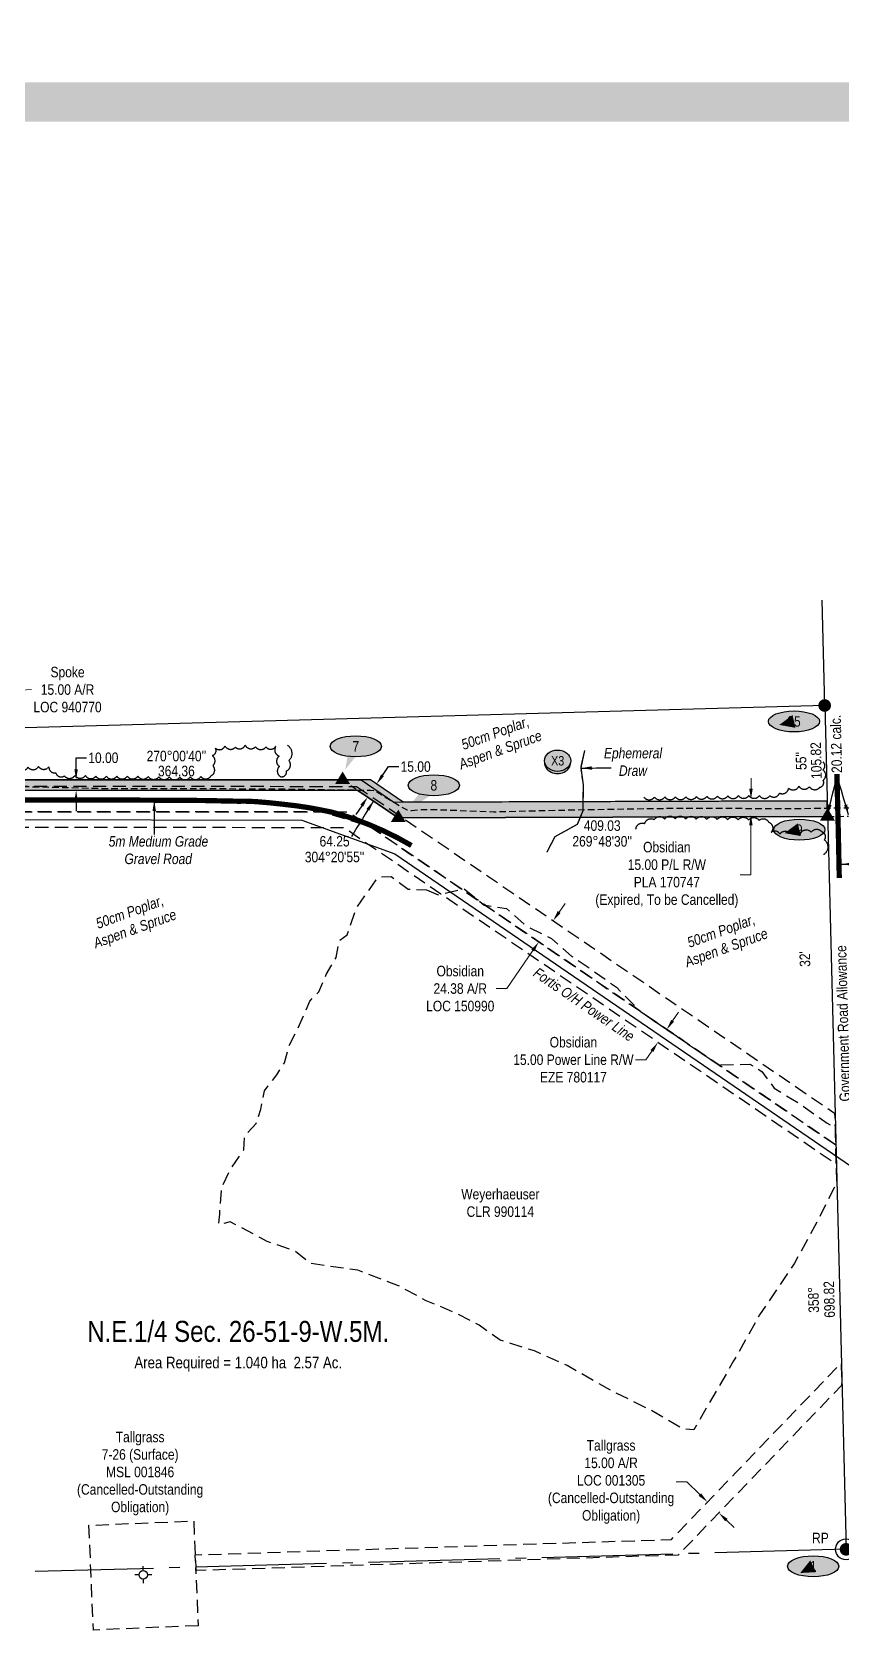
# Model space of a CAD drawing. Extents: x 615581 to 623475, y 5921655 to 5926517.
# Drawn here: x 618451 to 619223, y 5921780 to 5923307 of the extents above; entities that cross this region are included whole.
import ezdxf
from ezdxf.enums import TextEntityAlignment as Align

# ---------------------------------------------------------------- set-up
doc = ezdxf.new("R2010")
doc.units = 0
doc.header["$LTSCALE"] = 5
doc.header["$PDSIZE"] = 0.5
for name, pattern in [('0', [1, 1, 0]), ('foc-ACCESSROAD', [3.75, 2.5, -1.25]), ('foc-FLOWLINE', [3.75, 2.5, -1.25]), ('foc-QUARTERLINE', [33, 25, -3, 2, -3]), ('foc-TIELINE', [1.875, 1.25, -0.625]), ('foc-TOPO-ephemeral', [6.25, 3.125, -0.625, 0.625, -0.625, 0.625, -0.625]), ('foc-TRAV', [1.875, 1.25, -0.625]), ('UG_PIPE', [1.875, 1.25, -0.625])]:
    doc.linetypes.add(name, pattern=pattern)
doc.layers.get('Defpoints').update_dxf_attribs({"color": 9})
for name, color, linetype in [('35', 37, 'Continuous'), ('AS-PIPE-UG', 44, 'UG_PIPE'), ('AS-POWER', 104, 'foc-POWER'), ('AS-POWER-T', 104, 'Continuous'), ('AS-ROADS', 254, 'Continuous'), ('C-AR', 13, 'foc-ACCESSROAD'), ('C-RW', 13, 'Continuous'), ('C-SYMBOL', 7, 'Continuous'), ('F-AR', 190, 'foc-ACCESSROAD'), ('F-EZE', 190, 'foc-FLOWLINE'), ('F-WS', 190, 'foc-ACCESSROAD'), ('F-WS-S', 8, 'Continuous'), ('L-AREAREQUIRED', 7, 'Continuous'), ('L-BD1', 253, 'Continuous'), ('L-MON', 1, 'Continuous'), ('L-QSEC', 8, 'foc-QUARTERLINE'), ('L-ROAD-T', 7, 'Continuous'), ('L-SEC', 7, 'Continuous'), ('L-TIE', 7, 'foc-TIELINE'), ('P-CROSSINGS', 250, 'Continuous'), ('P-ELEVATION', 7, 'Continuous'), ('P-PROPOSED', 10, 'Continuous'), ('P-PROPOSED-H', 21, 'Continuous'), ('P-TRAV', 4, 'foc-TRAV'), ('P-TXT', 4, 'Continuous'), ('T-BUSH', 110, '0'), ('T-BUSH-T', 110, 'Continuous'), ('T-DRAW', 143, 'foc-TOPO-ephemeral'), ('T-WATER-T', 170, 'Continuous')]:
    doc.layers.add(name, color=color, linetype=linetype)
for name, color, linetype, lineweight in [('C-AR-T', 13, 'Continuous', 9), ('C-EZE-T', 13, 'Continuous', 9), ('C-RW-T', 13, 'Continuous', 9), ('F-AR-T', 190, 'Continuous', 9), ('F-WS-T', 190, 'Continuous', 9), ('T-TEXT', 48, 'Continuous', 18)]:
    doc.layers.add(name, color=color, linetype=linetype, lineweight=lineweight)
doc.layers.add('DISCLAIMER', color=7, linetype='Continuous', plot=False)
doc.styles.add('100L', font='ARIALN.TTF', dxfattribs={"height": 11})
doc.styles.add('175L', font='ARIALN.TTF', dxfattribs={"height": 20})
doc.styles.add('80', font='ARIALN.TTF', dxfattribs={"height": 10})
doc.styles.add('80CG', font='ARIALN.TTF', dxfattribs={"height": 10})
doc.styles.add('80L', font='ARIALN.TTF', dxfattribs={"height": 10})
doc.styles.add('Crossing', font='ARIALN.TTF', dxfattribs={"height": 10})
doc.styles.add('foc-LtypeFont', font='ARIALN.TTF', dxfattribs={"height": 7.35})
doc.linetypes.add('foc-POWER', pattern='A,6,-1,["P",foc-LtypeFont,S=0.2,R=0,X=-0.625,Y=-0.75],-1.24,4', length=12.24)
doc.linetypes.add('foc-TOPO-flowdirection-NOLINE', pattern='A,0,[">",foc-LtypeFont,S=0.3,R=0,X=0,Y=-0.945],-20,[">",foc-LtypeFont,S=0.3,R=0,X=0,Y=-0.945],0', length=20)
doc.dimstyles.new('Compass 5 000', dxfattribs={"dimscale": 5, "dimtxt": 9, "dimasz": 2, "dimexe": 0.2, "dimexo": 0.0625, "dimgap": 0.5, "dimtad": 0, "dimtih": 1, "dimtoh": 1, "dimzin": 0, "dimdsep": 46, "dimtxsty": '80CG', "dimcen": 0.1, "dimse1": 1, "dimse2": 1, "dimclrd": 256, "dimclrt": 256, "dimaunit": 1, "dimadec": 4, "dimazin": 0, "dimtfac": 0.06, "dimtofl": 0, "dimtmove": 0, "dimatfit": 1, "dimfxl": 0.2, "dimtolj": 1, "dimtzin": 0, "dimlwd": -1, "dimarcsym": 0})

# ---------------------------------------------------------------- blocks, each defined once
blk = doc.blocks.new('fdia')
at = {"color": 255, "const_width": 1}
blk.add_lwpolyline([(-0.5, 0, 1), (0.5, 0, 1)], format="xyb", close=True, dxfattribs=at)
blk = doc.blocks.new('Fdiaa')
blk.add_blockref('fdia', (0, 0))
blk = doc.blocks.new('fdib')
at = {"color": 1, "const_width": 1.6}
blk.add_lwpolyline([(-0.4, 0, 1), (0.4, 0, 1)], format="xyb", close=True, dxfattribs=at)
at = {"color": 1}
blk.add_circle((0, 0), 0.8, dxfattribs=at)
blk = doc.blocks.new('Fdibb')
blk.add_blockref('fdib', (0, 0))
blk = doc.blocks.new('fdicc')
for name in ['Fdibb', 'Fdiaa']:
    blk.add_blockref(name, (0, 0))
blk = doc.blocks.new('FDI')
blk.add_blockref('fdicc', (0, 0))
blk = doc.blocks.new('*D424')
at = {"layer": 'C-EZE-T', "transparency": 16777216}
for p, q in [((619061.6, 5922365.4), (619067.3, 5922373.6)), ((619041.9, 5922336.5), (619036.2, 5922328.2)), ((619036.2, 5922328.2), (619026.2, 5922328.2))]:
    blk.add_line(p, q, dxfattribs=at)
for points in [[(619060.3, 5922366.3), (619063, 5922364.4), (619056, 5922357.1)], [(619040.5, 5922337.4), (619043.3, 5922335.6), (619047.5, 5922344.7)]]:
    blk.add_solid(points, dxfattribs=at)
at = {"layer": 'Defpoints', "color": 0, "transparency": 16777216}
for p in [(619055.3, 5922357.6), (619046.8, 5922345.3), (619047.5, 5922344.7)]:
    blk.add_point(p, dxfattribs=at)
at = {"layer": 'C-EZE-T', "transparency": 16777216, "insert": (618967.1, 5922328.2), "char_height": 10, "attachment_point": 5, "style": '80CG'}
blk.add_mtext('\\A1;Obsidian\\P15.00 Power Line R/W\\PEZE 780117', dxfattribs=at)
blk = doc.blocks.new('*D425')
at = {"layer": 'C-AR-T', "transparency": 16777216}
for p, q in [((618953.5, 5922468.9), (618959.1, 5922477.2)), ((618928.4, 5922432.3), (618903.6, 5922396)), ((618903.6, 5922396), (618893.6, 5922396))]:
    blk.add_line(p, q, dxfattribs=at)
for points in [[(618952.1, 5922469.9), (618954.9, 5922468), (618947.8, 5922460.7)], [(618927, 5922433.2), (618929.8, 5922431.3), (618934.1, 5922440.5)]]:
    blk.add_solid(points, dxfattribs=at)
at = {"layer": 'Defpoints', "color": 0, "transparency": 16777216}
for p in [(618947.8, 5922460.7), (618982.7, 5922436.8), (618968.9, 5922416.7)]:
    blk.add_point(p, dxfattribs=at)
at = {"layer": 'C-AR-T', "transparency": 16777216, "insert": (618859.3, 5922396), "char_height": 10, "attachment_point": 5, "style": '80CG'}
blk.add_mtext('\\A1;Obsidian\\P24.38 A/R\\PLOC 150990', dxfattribs=at)
blk = doc.blocks.new('*D432')
at = {"layer": 'C-RW-T', "transparency": 16777216}
for p, q in [((619136.3, 5922586.5), (619136.3, 5922596.5)), ((619136.2, 5922551.5), (619136, 5922504.3)), ((619136, 5922504.3), (619126, 5922504.3))]:
    blk.add_line(p, q, dxfattribs=at)
for points in [[(619134.6, 5922586.5), (619137.9, 5922586.5), (619136.3, 5922576.5)], [(619134.5, 5922551.5), (619137.8, 5922551.5), (619136.2, 5922561.5)]]:
    blk.add_solid(points, dxfattribs=at)
at = {"layer": 'Defpoints', "color": 0, "transparency": 16777216}
for p in [(619063.2, 5922576.7), (619063.1, 5922561.7), (619136.2, 5922561.5)]:
    blk.add_point(p, dxfattribs=at)
at = {"layer": 'C-RW-T', "transparency": 16777216, "insert": (619056.1, 5922504.3), "char_height": 10, "attachment_point": 5, "style": '80CG'}
blk.add_mtext('\\A1;Obsidian\\P15.00 P/L R/W\\PPLA 170747\\P(Expired, To be Cancelled)', dxfattribs=at)
blk = doc.blocks.new('*D441')
at = {"layer": 'Defpoints', "color": 0, "transparency": 16777216}
for p in [(619109.7, 5921922.3), (619120.5, 5921911.9), (619094.8, 5921906.8)]:
    blk.add_point(p, dxfattribs=at)
at = {"layer": 'F-AR-T', "transparency": 16777216}
for p, q in [((619075, 5921925.9), (619065, 5921925.9)), ((619087.6, 5921913.8), (619075, 5921925.9)), ((619112.9, 5921889.5), (619120.1, 5921882.6))]:
    blk.add_line(p, q, dxfattribs=at)
for points in [[(619088.8, 5921915), (619086.5, 5921912.6), (619094.8, 5921906.8)], [(619114, 5921890.7), (619111.7, 5921888.3), (619105.6, 5921896.4)]]:
    blk.add_solid(points, dxfattribs=at)
at = {"layer": 'F-AR-T', "transparency": 16777216, "insert": (619003, 5921925.9), "char_height": 10, "attachment_point": 5, "style": '80CG'}
blk.add_mtext('\\A1;Tallgrass\\P15.00 A/R\\PLOC 001305\\P(Cancelled-Outstanding\\PObligation)', dxfattribs=at)
blk = doc.blocks.new('*D443')
at = {"layer": 'Defpoints', "color": 0, "transparency": 16777216}
for p in [(618430.9, 5922680.2), (618416.4, 5922667.8), (618431.4, 5922668.3)]:
    blk.add_point(p, dxfattribs=at)
at = {"layer": 'F-AR-T', "transparency": 16777216}
for p, q in [((618406, 5922679.3), (618396, 5922679)), ((618440.9, 5922680.5), (618450.9, 5922680.9))]:
    blk.add_line(p, q, dxfattribs=at)
for points in [[(618405.9, 5922681), (618406, 5922677.6), (618415.9, 5922679.7)], [(618440.9, 5922682.2), (618441, 5922678.8), (618430.9, 5922680.2)]]:
    blk.add_solid(points, dxfattribs=at)
at = {"layer": 'F-AR-T', "transparency": 16777216, "insert": (618485.2, 5922680.9), "char_height": 10, "attachment_point": 5, "style": '80CG'}
blk.add_mtext('\\A1;Spoke\\P15.00 A/R\\PLOC 940770', dxfattribs=at)
blk = doc.blocks.new('GABD')
for p, q in [((-0.81, 0), (-1.62, 0)), ((0, 0.81), (0, 1.62)), ((1.62, 0), (0.81, 0)), ((0, -0.81), (0, -1.62))]:
    blk.add_line(p, q)
blk.add_circle((0, 0), 0.8)
blk = doc.blocks.new('RP')
at = {"layer": '35', "color": 3}
blk.add_circle((0, 0), 10, dxfattribs=at)
at = {"layer": '35', "color": 3, "style": '80'}
blk.add_attdef('RP_001', (-32.4, 5.8), '', height=10, dxfattribs=at)
blk = doc.blocks.new('*U463')
at = {"layer": 'P-ELEVATION'}
h = blk.add_hatch(color=111, dxfattribs=at)
h.dxf.hatch_style = 1
edge = h.paths.add_edge_path()
edge.add_ellipse((0, 0), major_axis=(-24.4, 0), ratio=0.410256, start_angle=0, end_angle=360)
at = {"layer": 'P-ELEVATION', "color": 7, "flags": 128}
blk.add_lwpolyline([(0, 0, 12.5, 0, 0), (-12.4, -6.4, 0, 0, 0)], format="xyseb", dxfattribs=at)
at = {"layer": 'P-ELEVATION', "color": 7}
blk.add_ellipse((0, 0), major_axis=(-24.4, 0), ratio=0.410256, dxfattribs=at)
at = {"layer": 'P-ELEVATION', "style": '80'}
blk.add_attdef('ELEVATION', text='', height=10, dxfattribs=at).set_placement((0, 0), align=Align.MIDDLE_CENTER)
blk = doc.blocks.new('*U465')
at = {"layer": 'P-ELEVATION'}
h = blk.add_hatch(color=111, dxfattribs=at)
h.dxf.hatch_style = 1
edge = h.paths.add_edge_path()
edge.add_ellipse((0, 0), major_axis=(-24.4, 0), ratio=0.410256, start_angle=0, end_angle=360)
at = {"layer": 'P-ELEVATION', "color": 7, "flags": 128}
blk.add_lwpolyline([(0, 0, 12.5, 0, 0), (-10.1, -22.3, 0, 0, 0)], format="xyseb", dxfattribs=at)
at = {"layer": 'P-ELEVATION', "color": 7}
blk.add_ellipse((0, 0), major_axis=(-24.4, 0), ratio=0.410256, dxfattribs=at)
at = {"layer": 'P-ELEVATION', "style": '80'}
blk.add_attdef('ELEVATION', text='', height=10, dxfattribs=at).set_placement((0, 0), align=Align.MIDDLE_CENTER)
blk = doc.blocks.new('*U466')
at = {"layer": 'P-ELEVATION'}
h = blk.add_hatch(color=111, dxfattribs=at)
h.dxf.hatch_style = 1
edge = h.paths.add_edge_path()
edge.add_ellipse((0, 0), major_axis=(-24.4, 0), ratio=0.410256, start_angle=0, end_angle=360)
at = {"layer": 'P-ELEVATION', "color": 7, "flags": 128}
blk.add_lwpolyline([(0, 0, 12.5, 0, 0), (-28.5, -26.4, 0, 0, 0)], format="xyseb", dxfattribs=at)
at = {"layer": 'P-ELEVATION', "color": 7}
blk.add_ellipse((0, 0), major_axis=(-24.4, 0), ratio=0.410256, dxfattribs=at)
at = {"layer": 'P-ELEVATION', "style": '80'}
blk.add_attdef('ELEVATION', text='', height=10, dxfattribs=at).set_placement((0, 0), align=Align.MIDDLE_CENTER)
blk = doc.blocks.new('*D467')
at = {"layer": 'Defpoints', "color": 0, "transparency": 16777216}
for p in [(618493.4, 5922595), (618528.6, 5922594.9), (618528.6, 5922585)]:
    blk.add_point(p, dxfattribs=at)
at = {"layer": 'P-TXT', "transparency": 16777216}
for p, q in [((618493.4, 5922605), (618493.4, 5922615.9)), ((618493.4, 5922615.9), (618503.4, 5922615.9)), ((618493.3, 5922575), (618493.3, 5922565))]:
    blk.add_line(p, q, dxfattribs=at)
for points in [[(618491.7, 5922605), (618495, 5922605), (618493.4, 5922595)], [(618491.7, 5922575), (618495, 5922575), (618493.4, 5922585)]]:
    blk.add_solid(points, dxfattribs=at)
at = {"layer": 'P-TXT', "transparency": 16777216, "insert": (618519.3, 5922615.9), "char_height": 10, "attachment_point": 5, "style": '80CG'}
blk.add_mtext('\\A1;10.00', dxfattribs=at)
blk = doc.blocks.new('*U468')
at = {"layer": 'P-ELEVATION'}
h = blk.add_hatch(color=111, dxfattribs=at)
h.dxf.hatch_style = 1
edge = h.paths.add_edge_path()
edge.add_ellipse((0, 0), major_axis=(-24.4, 0), ratio=0.410256, start_angle=0, end_angle=360)
at = {"layer": 'P-ELEVATION', "color": 7, "flags": 128}
blk.add_lwpolyline([(0, 0, 12.5, 0, 0), (-14, -3.3, 0, 0, 0)], format="xyseb", dxfattribs=at)
at = {"layer": 'P-ELEVATION', "color": 7}
blk.add_ellipse((0, 0), major_axis=(-24.4, 0), ratio=0.410256, dxfattribs=at)
at = {"layer": 'P-ELEVATION', "style": '80'}
blk.add_attdef('ELEVATION', text='', height=10, dxfattribs=at).set_placement((0, 0), align=Align.MIDDLE_CENTER)
blk = doc.blocks.new('xing2')
h = blk.add_hatch(color=50)
h.dxf.hatch_style = 1
edge = h.paths.add_edge_path()
edge.add_ellipse((0, 0), major_axis=(-12.5, 0), ratio=0.816297, start_angle=0, end_angle=360)
h = blk.add_hatch(color=250)
h.dxf.hatch_style = 1
edge = h.paths.add_edge_path()
edge.add_ellipse((0, -2), major_axis=(-12.5, 0), ratio=0.816297, start_angle=0, end_angle=180)
edge.add_line((12.5, -2), (12.5, 0))
edge.add_ellipse((0, 0), major_axis=(-12.5, 0), ratio=0.816297, start_angle=0, end_angle=180, ccw=False)
edge.add_line((-12.5, 0), (-12.5, -2))
at = {"color": 250}
blk.add_ellipse((0, 0), major_axis=(-12.5, 0), ratio=0.816297, dxfattribs=at)
blk.add_ellipse((0, -2), major_axis=(-12.5, 0), ratio=0.816297, start_param=0, end_param=3.141593, dxfattribs=at)
at = {"color": 250, "style": 'Crossing'}
blk.add_attdef('CROSSING', text='', height=9, dxfattribs=at).set_placement((0.1, 0), align=Align.MIDDLE_CENTER)
at = {"color": 250, "style": 'Crossing', "flags": 1}
for tag, p in [('OWNER', (0.1, -12.5)), ('DESCRIPTION', (0.1, -25.8)), ('LOCATION', (0.1, -39.3)), ('DWG_REF', (0.1, -52.8))]:
    blk.add_attdef(tag, text='', height=9, dxfattribs=at).set_placement(p, align=Align.MIDDLE_CENTER)
blk = doc.blocks.new('TRIA')
blk.add_hatch(color=255).paths.add_polyline_path([(-0.04, 1.52), (-1.47, -0.87), (1.39, -0.87)])
blk = doc.blocks.new('Hybrid_Point')
h = blk.add_hatch(color=4)
h.dxf.hatch_style = 1
h.paths.add_polyline_path([(-0.29, -0.15), (0, 0.33), (0.29, -0.15)])
at = {"color": 4}
for points in [[(-1.08, -0.6), (0, 1.2), (1.08, -0.6)], [(-0.29, -0.15), (0, 0.33), (0.29, -0.15)]]:
    blk.add_lwpolyline(points, close=True, dxfattribs=at)
blk.add_blockref('TRIA', (0.04, 0.07))
blk = doc.blocks.new('*D501')
at = {"layer": 'Defpoints', "color": 0, "transparency": 16777216}
for p in [(618767.9, 5922580.8), (618776.4, 5922593.1), (618779.6, 5922590.9)]:
    blk.add_point(p, dxfattribs=at)
at = {"layer": 'P-TXT', "transparency": 16777216}
for p, q in [((618785.2, 5922599.2), (618790.9, 5922607.5)), ((618790.9, 5922607.5), (618800.9, 5922607.5)), ((618765.5, 5922570.3), (618759.9, 5922562))]:
    blk.add_line(p, q, dxfattribs=at)
for points in [[(618783.9, 5922600.1), (618786.6, 5922598.3), (618779.6, 5922590.9)], [(618764.1, 5922571.2), (618766.9, 5922569.4), (618771.1, 5922578.6)]]:
    blk.add_solid(points, dxfattribs=at)
at = {"layer": 'P-TXT', "transparency": 16777216, "insert": (618816.8, 5922607.5), "char_height": 10, "attachment_point": 5, "style": '80CG'}
blk.add_mtext('\\A1;15.00', dxfattribs=at)
blk = doc.blocks.new('Disclaimer_Legal')
at = {"layer": 'DISCLAIMER', "color": 254, "flags": 128}
blk.add_lwpolyline([(-3612.9, -1104.6, 37.5, 37.5, 0), (4096.1, -1104.6, 37.5, 37.5, 0.414214), (4171.1, -1029.6, 37.5, 37.5, 0), (4171.1, 2078.7, 37.5, 0, 0.414214), (4096.1, 2153.7, 0, 0, 0), (-3612.9, 2153.7, 0, 0, 0.414214), (-3687.9, 2078.7, 0, 0, 0), (-3687.9, -1029.6, 0, 37.5, 0.414214)], format="xyseb", close=True, dxfattribs=at)

msp = doc.modelspace()

# ---------------------------------------------------------------- hatches: boundary and pattern name
at = {"layer": 'P-PROPOSED-H'}
h = msp.add_hatch(color=256, dxfattribs=at)
h.dxf.hatch_style = 1
h.paths.add_polyline_path([(619208.755, 5922575.026), (618804.862, 5922573.675), (618773.805, 5922594.899), (618367.997, 5922594.977), (618367.425, 5922512.909), (618152.682, 5922386.562), (618158.467, 5922358.518), (618174.168, 5922356.623), (618169.536, 5922379.081), (618382.36, 5922504.298), (618382.923, 5922584.978), (618761.854, 5922584.904), (618800.25, 5922558.665), (619209.135, 5922560.033)])

# ---------------------------------------------------------------- linework, layer by layer
at = {"layer": 'AS-PIPE-UG', "flags": 128}
msp.add_lwpolyline([(618112.152, 5922361.371), (618114.657, 5922361.101), (618119.109, 5922359.894), (618129.215, 5922357.181), (618144.025, 5922351.948), (618156.42, 5922347.813), (618162.762, 5922345.611), (618164.998, 5922346.358), (618166.729, 5922350.305), (618168.998, 5922359.871), (618171.464, 5922370.413), (618173.331, 5922378.553), (618175.161, 5922387.223), (618177.132, 5922390.592), (618179.046, 5922394.856), (618188.984, 5922399.933), (618245.634, 5922433.055), (618326.741, 5922480.301), (618362.138, 5922501.11), (618367.258, 5922504.066), (618372.028, 5922506.638), (618376.639, 5922509.487), (618378.934, 5922512.664), (618378.824, 5922519.174), (618380.477, 5922559.09), (618379.994, 5922570.687), (618379.837, 5922581.256), (618380.08, 5922584.839), (618379.878, 5922586.669), (618380.895, 5922589.974), (618382.304, 5922590.999), (618387.201, 5922590.862), (618392.627, 5922590.491), (618426.747, 5922589.029), (618527.915, 5922586.54), (618638.969, 5922586.534), (618698.36, 5922586.182), (618760.196, 5922585.226), (618773.713, 5922585.198), (618777.905, 5922584.784), (618784.55, 5922580.516), (618792.805, 5922575.521), (618804.287, 5922568.662), (618808.67, 5922566.286), (618812.891, 5922565.633), (618822.322, 5922566.656), (618835.206, 5922566.674), (618891.279, 5922564.531), (618967.853, 5922566.397), (619059.462, 5922567.872), (619184.117, 5922567.705), (619259.774, 5922568.733), (619360.223, 5922568.903), (619462.426, 5922570.148), (619621.11, 5922571.735), (619716.324, 5922571.9), (619744.996, 5922573.545), (619751.338, 5922574.846), (619761.986, 5922576.803), (619770.992, 5922578.127), (619780.347, 5922578.717), (619782.86, 5922579.346), (619786.616, 5922583.229), (619795.981, 5922592.941), (619807.293, 5922603.793), (619824.617, 5922621.199), (619833.348, 5922629.434), (619844.637, 5922639.947), (619849.161, 5922644.333), (619854.938, 5922645.5), (619869.785, 5922645.347), (619877.78, 5922644.872), (619896.666, 5922643.98), (619919.236, 5922643.967), (619936.124, 5922643.623), (619948.873, 5922643.215), (619952.754, 5922642.922), (619957.592, 5922642.454), (619960.739, 5922639.414), (619975.456, 5922625.124), (619999.111, 5922602.776), (620025.063, 5922581.625), (620031.553, 5922577.619), (620035.7, 5922577.484), (620047.876, 5922575.663), (620052.649, 5922574.976), (620131.357, 5922574.636), (620196.263, 5922575.2), (620305.124, 5922576.863), (620305.127, 5922576.86), (620398.133, 5922576.199), (620495.397, 5922576.9), (620591.795, 5922575.924), (620709.961, 5922576.197), (620868.77, 5922577.232), (620968.43, 5922577.882), (621147.28, 5922578.339), (621246.707, 5922578.94), (621334.6, 5922579.065), (621425.738, 5922578.534), (621432.589, 5922578.795), (621436.534, 5922578.493), (621439.019, 5922576.265), (621442.074, 5922573.225), (621467.195, 5922551.862), (621493.083, 5922523.973), (621498.25, 5922518.664), (621501.375, 5922515.481), (621504.122, 5922512.987), (621505.519, 5922511.157), (621505.892, 5922507.423), (621506.009, 5922503.387), (621508.335, 5922469.748), (621510.408, 5922407.951), (621511.369, 5922361.211), (621514.99, 5922342.777), (621517.796, 5922334.962), (621519.335, 5922331.019), (621523.62, 5922321.994), (621527.42, 5922313.034), (621530.667, 5922306.313), (621534.691, 5922298.316), (621537.502, 5922291.876), (621539.103, 5922288.984), (621542.262, 5922284.527), (621545.889, 5922280.745), (621548.769, 5922279.251), (621556.924, 5922277.84), (621569.725, 5922278.099), (621596.455, 5922278.268), (621613.925, 5922279.311), (621627.235, 5922280.048)], dxfattribs=at)
at = {"layer": 'AS-POWER', "flags": 128}
msp.add_lwpolyline([(618138.541, 5922451.042), (618134.559, 5922557.845), (618708.351, 5922556.59), (618796.9, 5922524.352), (619883.715, 5921780.113)], dxfattribs=at)
at = {"layer": 'AS-ROADS', "const_width": 5, "flags": 128}
for points in [[(619217.541, 5922623.501), (619219.489, 5922543.632), (619220.366, 5922501.376)], [(618290.259, 5922574.663), (618384.028, 5922575.75), (618426.03, 5922575.574), (618450.803, 5922575.81), (618543.891, 5922575.663), (618614.014, 5922575.252), (618648.002, 5922574.537), (618653.936, 5922574.615), (618664.096, 5922574.216), (618676.555, 5922573.174), (618690.552, 5922571.673), (618703.897, 5922570.097), (618714.81, 5922568.435), (618727.743, 5922566.024), (618737.186, 5922564.072), (618749.749, 5922560.484), (618762.463, 5922556.103), (618773.213, 5922551.913), (618786.475, 5922546.204), (618799.558, 5922539.738), (618812.791, 5922532.367)]]:
    msp.add_lwpolyline(points, dxfattribs=at)
at = {"layer": 'C-AR', "flags": 128}
msp.add_lwpolyline([(618760.622, 5922588.706), (619215.938, 5922277.324), (619216.297, 5922263.278), (619216.706, 5922247.241), (619105.601, 5922323.219), (619030.608, 5922374.505), (618883.126, 5922475.371), (618877.862, 5922478.97), (618860.856, 5922490.602), (618773.722, 5922550.203), (618728.116, 5922564.327), (618401.385, 5922564.496), (618367.463, 5922564.515), (618352.47, 5922564.522), (618321.782, 5922564.538), (618199.751, 5922564.601), (618125.694, 5922564.64), (618131.095, 5922450.666), (618106.727, 5922449.438), (618100.674, 5922577.184), (618100.198, 5922587.242), (618100.112, 5922589.051), (618110.936, 5922589.045), (618171.109, 5922589.013), (618199.128, 5922588.998), (618321.16, 5922588.934), (618352.618, 5922588.918), (618367.611, 5922588.91), (618400.766, 5922588.894), (618419.08, 5922588.884), (618434.098, 5922588.875), (618760.622, 5922588.706)], close=True, dxfattribs=at)
at = {"layer": 'C-RW'}
msp.add_lwpolyline([(619209.135, 5922560.033), (618800.25, 5922558.665), (618761.854, 5922584.904), (618382.923, 5922584.978), (618382.36, 5922504.298), (618138.651, 5922360.91), (618099.338, 5922365.654), (618098.612, 5922380.845), (618135.416, 5922376.403), (618367.425, 5922512.909), (618367.997, 5922594.977), (618764.944, 5922594.9), (618796.046, 5922573.645), (619208.755, 5922575.026)], close=True, dxfattribs=at)
at = {"layer": 'F-AR', "flags": 128}
msp.add_lwpolyline([(619066.992, 5921856.252), (618607.41, 5921841.416), (618607.268, 5921844.805), (618606.781, 5921856.412), (619060.408, 5921871.055), (619121.931, 5921935.001), (619222.027, 5922039.035), (619222.565, 5922017.949), (619132.746, 5921924.594), (619068.168, 5921857.47), (619066.992, 5921856.252)], close=True, dxfattribs=at)
at = {"layer": 'F-EZE', "flags": 128}
msp.add_lwpolyline([(618401.385, 5922564.496), (618753.072, 5922564.312), (618860.854, 5922490.594), (618877.861, 5922478.962), (618883.124, 5922475.363), (619030.607, 5922374.5), (619105.601, 5922323.216), (619216.706, 5922247.241), (619217.179, 5922228.734), (618840.945, 5922486.034), (618748.427, 5922549.305), (618401.766, 5922549.487), (618367.372, 5922549.504), (618352.378, 5922549.512), (618286.075, 5922549.547), (618200.134, 5922549.592), (618141.431, 5922549.623), (618146.085, 5922451.422), (618131.095, 5922450.666), (618125.694, 5922564.64), (618199.751, 5922564.6), (618321.783, 5922564.537), (618352.47, 5922564.521), (618367.463, 5922564.513), (618401.385, 5922564.496)], close=True, dxfattribs=at)
at = {"layer": 'F-WS', "flags": 128}
for points in [[(618827.137, 5922490.094), (618838.417, 5922485.455), (618840.945, 5922486.034), (618860.854, 5922490.594), (618863.035, 5922491.101), (618877.861, 5922478.962), (618882.055, 5922475.528), (618883.124, 5922475.363), (618903.204, 5922472.405), (618922.258, 5922455.596), (618946.126, 5922443.877), (618965.18, 5922427.067), (618982.857, 5922415.174), (619008.136, 5922397.3), (619030.607, 5922374.5), (619105.601, 5922323.216), (619135.316, 5922324.057), (619146.666, 5922316.942), (619158.258, 5922301.162), (619183.468, 5922285.764), (619208.747, 5922267.889), (619216.297, 5922263.278), (619216.706, 5922247.241), (619217.179, 5922228.734), (619217.663, 5922209.8), (619215.434, 5922206.133), (619199.006, 5922173.463), (619177.801, 5922134.462), (619144.493, 5922085.211), (619119.712, 5922041.157), (619081.905, 5921975.674), (619070.73, 5921976.6), (619043.01, 5921993.167), (619002.806, 5922013.1), (618961.262, 5922036.713), (618929.897, 5922050.699), (618897.399, 5922060.938), (618877.177, 5922075.237), (618854.547, 5922086.991), (618826.967, 5922098.605), (618800.554, 5922112.731), (618761.728, 5922127.748), (618716.955, 5922133.925), (618701.753, 5922145.888), (618675.48, 5922155.061), (618640.263, 5922173.896), (618629.192, 5922171.108), (618630.152, 5922181.046), (618631.934, 5922205.873), (618640.112, 5922223.447), (618653.208, 5922242.397), (618654.065, 5922256.049), (618664.894, 5922267.502), (618669.463, 5922281.258), (618672.69, 5922298.693), (618684.652, 5922313.895), (618691.768, 5922325.244), (618696.268, 5922341.475), (618704.482, 5922357.811), (618716.131, 5922384.155), (618724.554, 5922393.063), (618731.53, 5922409.364), (618740.982, 5922425.734), (618744.245, 5922441.931), (618751.533, 5922447.091), (618760.707, 5922473.364), (618781.262, 5922502.434), (618793.331, 5922502.773), (618809.771, 5922490.846), (618827.137, 5922490.094)], [(618609.615, 5921788.948), (618509.803, 5921784.754), (618507.395, 5921842.066), (618505.61, 5921884.565), (618605.421, 5921888.759), (618606.781, 5921856.412), (618607.268, 5921844.805), (618607.41, 5921841.416), (618609.615, 5921788.948)]]:
    msp.add_lwpolyline(points, close=True, dxfattribs=at)
at = {"layer": 'L-QSEC', "flags": 128}
msp.add_lwpolyline([(619226.825, 5921861.689), (618454.281, 5921840.462)], dxfattribs=at)
at = {"layer": 'L-SEC', "flags": 128}
for points in [[(619206.456, 5922665.781), (619203.933, 5922766.149)], [(619206.456, 5922665.781), (618353.342, 5922641.827), (617592.739, 5922620.507)], [(619206.456, 5922665.781), (619226.825, 5921861.689)]]:
    msp.add_lwpolyline(points, dxfattribs=at)
at = {"layer": 'L-TIE'}
msp.add_line((618747.222, 5922594.904), (618761.854, 5922584.904), dxfattribs=at)
at = {"layer": 'P-PROPOSED', "flags": 128}
msp.add_lwpolyline([(619208.755, 5922575.026), (618804.862, 5922573.675), (618773.805, 5922594.899), (618367.997, 5922594.977), (618367.425, 5922512.909), (618152.682, 5922386.562), (618158.467, 5922358.518), (618174.168, 5922356.623), (618169.536, 5922379.081), (618382.36, 5922504.298), (618382.923, 5922584.978), (618761.854, 5922584.904), (618800.25, 5922558.665), (619209.135, 5922560.033)], close=True, dxfattribs=at)
at = {"layer": 'P-TRAV', "flags": 128}
msp.add_lwpolyline([(619209.135, 5922560.033), (619229.25, 5922560.204)], dxfattribs=at)
at = {"layer": 'T-BUSH', "flags": 128}
for points in [[(618430.334, 5922630.442, 0.52056705), (618430.35, 5922620.442, 0.52056705), (618430.365, 5922610.442, 0.52056705), (618437.598, 5922606.072, 0.52056705), (618447.565, 5922606.873, 0.52056705), (618457.537, 5922607.567, 0.52056705), (618467.536, 5922607.453, 0.52056705), (618473.918, 5922601.711, 0.52056705), (618482.215, 5922598.661, 0.52056705), (618492.204, 5922599.117, 0.52056705), (618502.189, 5922599.005, 0.52056705), (618512.169, 5922598.378, 0.52056705), (618522.164, 5922598.273, 0.52056705), (618532.164, 5922598.348, 0.52056705), (618542.163, 5922598.423, 0.52056705), (618552.162, 5922598.385, 0.52056705), (618562.158, 5922598.093, 0.52056705), (618572.153, 5922597.801, 0.52056705), (618582.152, 5922597.628, 0.52056705), (618592.151, 5922597.514, 0.52056705), (618602.147, 5922597.72, 0.52056705), (618612.143, 5922598.008, 0.52056705), (618621.814, 5922598.675, 0.52056705), (618623.606, 5922608.513, 0.52056705), (618622.824, 5922618.049, 0.52056705), (618626.024, 5922625.183, 0.52056705), (618635.168, 5922627.163, 0.52056705), (618645.102, 5922626.021, 0.52056705), (618654.41, 5922627.906, 0.52056705), (618664.3, 5922626.427, 0.52056705), (618674.247, 5922626.304, 0.52056705), (618683.628, 5922626.855, 0.52056705), (618686.921, 5922617.674, 0.52056705), (618686.948, 5922607.674, 0.52056705), (618688.305, 5922597.895, 0.52056705), (618693.839, 5922603.489, 0.52056705), (618695.944, 5922613.232, 0.52056705), (618694.6, 5922627.885, 0.52056705)], [(619034.261, 5922578.486, 0.52056705), (619044.261, 5922578.539, 0.52056705), (619054.261, 5922578.592, 0.52056705), (619064.261, 5922578.645, 0.52056705), (619074.26, 5922578.734, 0.52056705), (619084.257, 5922578.962, 0.52056705), (619094.255, 5922579.19, 0.52056705), (619104.252, 5922579.418, 0.52056705), (619114.25, 5922579.646, 0.52056705), (619124.247, 5922579.874, 0.52056705), (619134.246, 5922579.942, 0.52056705), (619144.245, 5922579.874, 0.52056705), (619154.245, 5922579.805, 0.52056705), (619163.481, 5922582.297, 0.52056705), (619172.143, 5922587.053, 0.52056705), (619181.931, 5922588.849, 0.52056705), (619191.919, 5922588.367, 0.52056705), (619201.907, 5922587.884, 0.52056705), (619204.975, 5922594.502, 0.52056705), (619204.747, 5922604.5, 0.52056705), (619204.572, 5922612.219, 0.52056705)], [(619026.659, 5922547.922, -0.52056705), (619035.12, 5922553.252, -0.52056705), (619044.08, 5922557.026, -0.52056705), (619054.063, 5922557.617, -0.52056705), (619064.054, 5922557.814, -0.52056705), (619074.052, 5922557.641, -0.52056705), (619084.051, 5922557.469, -0.52056705), (619094.049, 5922557.296, -0.52056705), (619104.048, 5922557.124, -0.52056705), (619114.046, 5922556.951, -0.52056705), (619124.045, 5922556.779, -0.52056705), (619134.043, 5922556.589, -0.52056705), (619144.037, 5922556.247, -0.52056705), (619153.062, 5922554.698, -0.52056705), (619155.549, 5922545.012, -0.52056705), (619163.705, 5922543.116, -0.52056705), (619173.686, 5922543.728, -0.52056705), (619183.667, 5922544.34, -0.52056705), (619193.648, 5922544.952, -0.52056705), (619203.63, 5922545.564, -0.52056705), (619206.049, 5922537.824, -0.52056705), (619205.453, 5922523.638, -0.52056705)]]:
    msp.add_lwpolyline(points, format="xyb", dxfattribs=at)
at = {"layer": 'T-DRAW', "flags": 128}
msp.add_lwpolyline([(618977.716, 5922622.882), (618974.025, 5922606.468), (618976.286, 5922590.056), (618976.048, 5922565.264), (618970.571, 5922552.301), (618949.505, 5922540.765), (618941.653, 5922526.136)], dxfattribs=at)
at = {"layer": 'T-DRAW', "linetype": 'foc-TOPO-flowdirection-NOLINE', "flags": 128}
msp.add_lwpolyline([(618977.716, 5922622.882), (618974.025, 5922606.468), (618976.286, 5922590.056), (618976.048, 5922565.264), (618970.571, 5922552.301), (618949.505, 5922540.765), (618941.653, 5922526.136)], dxfattribs=at)

# ---------------------------------------------------------------- block references
at = {"xscale": 0.99964425, "yscale": 0.99964425, "zscale": 0.99964425}
msp.add_blockref('Disclaimer_Legal', (619286.635, 5924345.061), dxfattribs=at)
for name, p, values in [('*U468', (619177.235, 5922650.594), {'ELEVATION': '25'}), ('*U465', (618759.77, 5922626.853), {'ELEVATION': '7'}), ('*U466', (618834.136, 5922589.719), {'ELEVATION': '8'}), ('*U468', (619182.272, 5922547.434), {'ELEVATION': '9'}), ('*U463', (619195.519, 5921845.522), {'ELEVATION': '1'})]:
    msp.add_blockref(name, p, dxfattribs=at).add_auto_attribs(values)
at = {"layer": 'F-WS-S', "xscale": 4.998194999999972, "yscale": 4.998194999999972, "zscale": 4.998194999999972}
msp.add_blockref('GABD', (618557.363, 5921837.416), dxfattribs=at)
at = {"layer": 'L-MON'}
for name, p, xscale, yscale, zscale in [('FDI', (619206.456, 5922665.781), 4.999999999999973, 4.999999999999973, 4.999999999999973), ('Hybrid_Point', (618747.222, 5922594.904), 4.999999999999995, 4.999999999999995, 4.999999999999995), ('Hybrid_Point', (618800.25, 5922558.665), 4.999999999999995, 4.999999999999995, 4.999999999999995), ('Hybrid_Point', (619209.135, 5922560.033), 4.999999999999995, 4.999999999999995, 4.999999999999995), ('FDI', (619226.825, 5921861.689), 4.999999999999973, 4.999999999999973, 4.999999999999973)]:
    msp.add_blockref(name, p, dxfattribs=dict(at, xscale=xscale, yscale=yscale, zscale=zscale))
at = {"layer": 'L-MON', "xscale": 0.99964425, "yscale": 0.99964425, "zscale": 0.99964425}
msp.add_blockref('RP', (619226.825, 5921861.689), dxfattribs=at).add_auto_attribs({'RP_001': 'RP'})
at = {"layer": 'P-CROSSINGS', "xscale": 0.99964425, "yscale": 0.99964425, "zscale": 0.99964425}
msp.add_blockref('xing2', (618952.003, 5922613.126), dxfattribs=at).add_auto_attribs({'CROSSING': 'X3'})

# ---------------------------------------------------------------- texts
at = {"layer": 'AS-POWER-T', "insert": (618977.139, 5922380.871), "char_height": 9.99639, "attachment_point": 5, "rotation": 325.632461, "style": '80CG'}
msp.add_mtext('\\A1;{\\fArial Narrow|b0|i1|c0|p34;Fortis O/H Power Line}', dxfattribs=at)
at = {"layer": 'C-SYMBOL', "color": 3, "style": '175L'}
msp.add_text('N.E.1/4 Sec. 26-51-9-W.5M.', height=19.99278, dxfattribs=at).set_placement((618647.786, 5922053.361), align=Align.BOTTOM_CENTER)
at = {"layer": 'F-WS-T', "char_height": 9.99639, "attachment_point": 5, "style": '80CG'}
for s, insert in [('\\A1;Weyerhaeuser\\PCLR 990114', (618897.468, 5922191.753)), ('\\A1;Tallgrass\\P7-26 (Surface)\\PMSL 001846\\P(Cancelled-Outstanding\\PObligation)', (618554.358, 5921933.927))]:
    msp.add_mtext(s, dxfattribs=dict(at, insert=insert))
at = {"layer": 'L-AREAREQUIRED', "color": 5, "style": '100L'}
msp.add_text('Area Required = 1.040 ha  2.57 Ac.', height=10.99603, dxfattribs=at).set_placement((618647.786, 5922030.869), align=Align.BOTTOM_CENTER)
at = {"layer": 'L-BD1', "style": '80L'}
for s, height, rotation, p in [('105.82', 9.9964, 91.4511, (619198.286, 5922613.29)), ("270°00'40''", 9.99644, 359.9889, (618588.894, 5922617.622)), ("55''", 9.9964, 91.4511, (619184.046, 5922612.93)), ('364.36', 9.9964, 359.9889, (618588.891, 5922603.377)), ('409.03', 9.9964, 359.8386, (618994.55, 5922551.358)), ('64.25', 9.9964, 0.15607, (618739.578, 5922536.44)), ("269°48'30''", 9.99644, 359.8386, (618994.507, 5922536.363)), ("304°20'55''", 9.99644, 0.15607, (618739.619, 5922521.445)), ("32'", 9.9964, 91.4511, (619187.576, 5922424.207)), ('358°', 9.9964, 91.4511, (619195.803, 5922099.451)), ('698.82', 9.9964, 91.4511, (619210.793, 5922099.831))]:
    msp.add_text(s, height=height, rotation=rotation, dxfattribs=at).set_placement(p, align=Align.MIDDLE)
at = {"layer": 'L-ROAD-T', "style": '80L'}
msp.add_text('Government Road Allowance', height=9.99639, rotation=91.462062, dxfattribs=at).set_placement((619223.831, 5922362.846), align=Align.MIDDLE_CENTER)
at = {"layer": 'T-BUSH-T', "char_height": 9.99644, "attachment_point": 1, "rotation": 20, "style": '80L'}
for insert in [(618851.088, 5922629.806), (618502.951, 5922459.334), (619066.326, 5922441.285)]:
    msp.add_mtext_dynamic_manual_height_columns('\\pi8.5439;{\\fArial Narrow|b0|i1|c0|p34;50cm Poplar,\\P\\pi0.064675;Aspen & Spruce}', width=82.60341, gutter_width=50, heights=[0], dxfattribs=dict(at, insert=insert))
at = {"layer": 'T-TEXT', "insert": (618523.957, 5922541.331), "char_height": 9.99644, "attachment_point": 1, "style": '80L'}
msp.add_mtext_dynamic_manual_height_columns('\\pi0.46573;{\\fArial Narrow|b0|i1|c0|p34;5m Medium Grade\\P\\pi15.474;Gravel Road}', width=94.6839, gutter_width=50, heights=[0], dxfattribs=at)
at = {"layer": 'T-WATER-T', "insert": (618995.858, 5922625.365), "char_height": 9.99644, "attachment_point": 1, "style": '80L'}
msp.add_mtext_dynamic_manual_height_columns('\\pi0.3361;{\\fArial Narrow|b0|i1|c0|p34;Ephemeral\\P\\pi14.598;Draw}', width=55.97995, gutter_width=50, heights=[0], dxfattribs=at)

# ---------------------------------------------------------------- dimensions: what is measured, and where the dimension line sits
at = {"layer": 'C-AR-T'}
dim = msp.add_linear_dim(base=(618947.831, 5922460.677), p1=(618968.941, 5922416.68), p2=(618982.715, 5922436.821), angle=55.632461, text='Obsidian\\P24.38 A/R\\PLOC 150990', dimstyle='Compass 5 000', dxfattribs=at)
dim.commit()
dim.dimension.update_dxf_attribs({"geometry": '*D425', "text_midpoint": (618859.336, 5922396.038), "dimtype": 161})
at = {"layer": 'C-EZE-T'}
dim = msp.add_aligned_dim(p1=(619055.252, 5922357.647), p2=(619046.784, 5922345.264), distance=0.911, text='Obsidian\\P15.00 Power Line R/W\\PEZE 780117', dimstyle='Compass 5 000', dxfattribs=at)
dim.commit()
dim.dimension.update_dxf_attribs({"geometry": '*D424', "text_midpoint": (618967.106, 5922328.241)})
at = {"layer": 'C-RW-T'}
dim = msp.add_linear_dim(base=(619136.21, 5922561.486), p1=(619063.155, 5922576.692), p2=(619063.113, 5922561.692), angle=269.83862, text='Obsidian\\P15.00 P/L R/W\\PPLA 170747\\P(Expired, To be Cancelled)', dimstyle='Compass 5 000', dxfattribs=at)
dim.commit()
dim.dimension.update_dxf_attribs({"geometry": '*D432', "text_midpoint": (619056.11, 5922504.304), "dimtype": 161})
at = {"layer": 'F-AR-T'}
dim = msp.add_aligned_dim(p1=(618416.356, 5922667.757), p2=(618431.356, 5922668.275), distance=11.902, text='Spoke\\P15.00 A/R\\PLOC 940770', dimstyle='Compass 5 000', dxfattribs=at)
dim.commit()
dim.dimension.update_dxf_attribs({"geometry": '*D443', "text_midpoint": (618485.224, 5922680.861)})
dim = msp.add_linear_dim(base=(619094.834, 5921906.836), p1=(619120.518, 5921911.884), p2=(619109.702, 5921922.29), angle=136.106017, text='Tallgrass\\P15.00 A/R\\PLOC 001305\\P(Cancelled-Outstanding\\PObligation)', dimstyle='Compass 5 000', dxfattribs=at)
dim.commit()
dim.dimension.update_dxf_attribs({"geometry": '*D441', "text_midpoint": (619003.03, 5921925.949), "dimtype": 161})
at = {"layer": 'P-TXT'}
dim = msp.add_linear_dim(base=(618493.356, 5922594.965), p1=(618528.618, 5922584.95), p2=(618528.623, 5922594.947), angle=89.970346, text='10.00', dimstyle='Compass 5 000', dxfattribs=at)
dim.commit()
dim.dimension.update_dxf_attribs({"geometry": '*D467', "text_midpoint": (618519.305, 5922615.894), "dimtype": 161})
dim = msp.add_aligned_dim(p1=(618767.908, 5922580.767), p2=(618776.369, 5922593.147), distance=-3.912, text='15.00', dimstyle='Compass 5 000', dxfattribs=at)
dim.commit()
dim.dimension.update_dxf_attribs({"geometry": '*D501', "text_midpoint": (618816.821, 5922607.452)})

# ---------------------------------------------------------------- leaders
at = {"layer": 'L-BD1', "path_type": 1}
for points in [[(619209.101, 5922561.369), (619218.307, 5922598.85)], [(619229.218, 5922561.446), (619218.307, 5922598.85)], [(618776.595, 5922574.83), (618755.64, 5922540.904)]]:
    msp.add_leader(points, dimstyle='Compass 5 000', override={"dimgap": 0.5, "dimtad": 0}, dxfattribs=at)
at = {"layer": 'T-TEXT', "path_type": 1}
for points in [[(618567.762, 5922575.195), (618567.762, 5922542.977)], [(619222.673, 5922514.579), (619255.656, 5922514.579)]]:
    msp.add_leader(points, dimstyle='Compass 5 000', override={"dimgap": 0.5, "dimtad": 0}, dxfattribs=at)
at = {"layer": 'T-WATER-T', "path_type": 1}
msp.add_leader([(618974.656, 5922606.07), (619002.91, 5922606.414)], dimstyle='Compass 5 000', override={"dimgap": 0.5, "dimtad": 0}, dxfattribs=at)

# ---------------------------------------------------------------- next in the draw order: texts
at = {"layer": 'L-BD1', "insert": (619213.088, 5922601.362), "char_height": 9.99644, "attachment_point": 1, "rotation": 91.404109, "style": '80L', "bg_fill": 3, "box_fill_scale": 1.1, "bg_fill_color": 256, "bg_fill_transparency": 0}
msp.add_mtext_dynamic_manual_height_columns('20.12 calc.', width=54.53383, gutter_width=50, heights=[0], dxfattribs=at)

doc.saveas('drawing.dxf')
